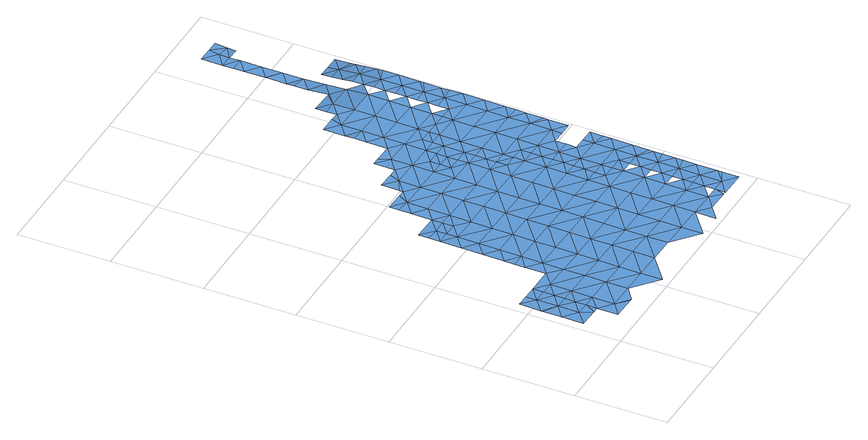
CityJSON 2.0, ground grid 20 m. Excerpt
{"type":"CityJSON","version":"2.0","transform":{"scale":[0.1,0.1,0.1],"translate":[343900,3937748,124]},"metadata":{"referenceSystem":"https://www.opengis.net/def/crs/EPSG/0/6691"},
"CityObjects":{
"waterbody1":{"type":"WaterBody","attributes":{"name":"5","class":"1140","function":"1","WaterBodyRiverFloodingRiskAttribute.description":"3","WaterBodyRiverFloodingRiskAttribute.rankOrg":"1","WaterBodyRiverFloodingRiskAttribute.adminType":"2","WaterBodyRiverFloodingRiskAttribute.scale":"L2"},"geometry":[{"type":"MultiSurface","lod":"1","boundaries":[[[0,1,2]],[[3,0,2]],[[4,5,6]],[[7,8,4]],[[6,9,4]],[[10,11,0]],[[11,12,1]],[[2,1,13]],[[4,0,7]],[[9,0,4]],[[10,0,9]],[[12,14,1]],[[15,1,14]],[[1,15,13]],[[1,0,11]],[[6,5,16]],[[5,4,8]],[[7,0,3]]]}]},
"waterbody2":{"type":"WaterBody","attributes":{"name":"5","class":"1140","function":"1","WaterBodyRiverFloodingRiskAttribute.description":"3","WaterBodyRiverFloodingRiskAttribute.rankOrg":"2","WaterBodyRiverFloodingRiskAttribute.adminType":"2","WaterBodyRiverFloodingRiskAttribute.scale":"L2"},"geometry":[{"type":"MultiSurface","lod":"1","boundaries":[[[16,17,18]],[[19,18,17]],[[20,16,18]],[[6,16,20]],[[9,6,20]],[[20,21,9]],[[22,18,19]],[[10,9,21]],[[11,10,21]],[[21,23,11]],[[24,18,22]],[[23,14,12]],[[12,11,23]],[[20,18,25]],[[21,20,25]],[[26,23,21]],[[18,24,25]],[[14,23,27]],[[26,21,25]],[[28,23,26]],[[29,30,24]],[[27,23,28]],[[25,24,30]],[[27,31,32]],[[31,27,28]],[[26,25,33]],[[34,28,26]],[[25,30,33]],[[35,32,36]],[[32,31,36]],[[37,35,36]],[[38,31,28]],[[39,30,29]],[[40,41,37]],[[26,33,34]],[[40,37,36]],[[38,28,34]],[[42,43,41]],[[38,44,31]],[[31,45,36]],[[42,41,40]],[[44,45,31]],[[46,40,36]],[[33,30,47]],[[42,48,43]],[[47,49,33]],[[50,43,48]],[[46,42,40]],[[30,39,47]],[[34,33,49]],[[51,50,48]],[[52,48,42]],[[53,44,38]],[[36,45,46]],[[38,34,54]],[[46,52,42]],[[55,51,48]],[[54,34,49]],[[54,53,38]],[[56,55,48]],[[52,56,48]],[[53,57,44]],[[47,39,58]],[[45,44,57]],[[45,59,46]],[[49,47,58]],[[60,54,49]],[[39,61,58]],[[55,62,63]],[[64,52,46]],[[56,62,55]],[[62,65,63]],[[59,45,57]],[[66,53,54]],[[67,56,52]],[[49,58,60]],[[68,58,61]],[[69,65,70]],[[66,57,53]],[[64,46,59]],[[65,62,70]],[[64,67,52]],[[71,68,61]],[[69,72,73]],[[54,60,74]],[[56,75,62]],[[66,54,74]],[[69,70,72]],[[67,75,56]],[[76,73,72]],[[57,77,59]],[[62,78,70]],[[60,58,79]],[[80,76,72]],[[81,74,60]],[[59,82,64]],[[58,68,79]],[[79,83,60]],[[57,66,77]],[[72,70,78]],[[82,59,77]],[[71,84,68]],[[85,67,64]],[[62,75,78]],[[80,72,86]],[[66,74,81]],[[60,83,81]],[[66,87,77]],[[88,64,82]],[[68,89,79]],[[86,72,90]],[[72,78,90]],[[84,89,68]],[[85,64,88]],[[79,89,83]],[[75,67,85]],[[87,66,81]],[[75,91,78]],[[87,92,77]],[[93,86,94]],[[95,93,94]],[[86,90,94]],[[96,88,82]],[[89,97,83]],[[82,77,98]],[[99,100,84]],[[75,85,91]],[[97,101,83]],[[98,77,92]],[[90,78,102]],[[95,94,103]],[[104,85,88]],[[81,83,101]],[[102,78,91]],[[81,105,87]],[[106,89,84]],[[100,106,84]],[[101,105,81]],[[105,92,87]],[[96,104,88]],[[82,98,96]],[[107,91,85]],[[103,94,108]],[[90,102,109]],[[94,90,110]],[[111,98,92]],[[104,107,85]],[[110,90,109]],[[106,112,89]],[[105,111,92]],[[113,106,100]],[[108,94,110]],[[97,89,112]],[[102,114,109]],[[102,91,115]],[[114,116,109]],[[117,108,110]],[[118,108,117]],[[119,104,96]],[[120,97,112]],[[116,121,109]],[[115,91,107]],[[102,115,114]],[[101,97,122]],[[110,109,121]],[[98,111,123]],[[96,98,119]],[[124,106,113]],[[125,118,117]],[[105,101,122]],[[119,98,123]],[[112,106,126]],[[97,120,122]],[[111,105,127]],[[107,104,128]],[[126,129,112]],[[130,117,110]],[[127,131,111]],[[132,123,111]],[[129,133,112]],[[134,114,115]],[[135,115,107]],[[131,132,111]],[[136,135,107]],[[120,112,133]],[[136,107,128]],[[137,105,122]],[[125,117,138]],[[127,105,137]],[[139,104,119]],[[110,121,140]],[[128,104,139]],[[132,141,123]],[[142,143,120]],[[115,144,134]],[[141,145,123]],[[146,144,115]],[[122,120,143]],[[121,147,140]],[[130,110,140]],[[119,123,145]],[[115,135,146]],[[148,127,137]],[[149,137,122]],[[150,128,139]],[[138,117,130]],[[151,139,119]],[[152,149,122]],[[153,151,119]],[[119,145,153]],[[147,154,140]],[[155,148,137]],[[138,156,157]],[[139,158,150]],[[159,155,137]],[[160,130,140]],[[161,158,139]],[[161,139,151]],[[162,160,140]],[[138,130,156]],[[140,154,162]],[[163,157,164]],[[157,156,164]],[[165,163,164]],[[166,156,130]],[[167,168,165]],[[166,130,160]],[[167,165,164]],[[169,164,156]],[[170,168,167]],[[166,160,171]],[[172,156,166]],[[164,169,167]],[[171,173,166]],[[169,156,172]],[[170,167,174]],[[175,174,167]],[[169,175,167]],[[173,176,166]],[[177,178,174]],[[179,169,172]],[[175,177,174]],[[172,166,180]],[[177,181,178]],[[173,182,176]],[[166,176,180]],[[183,175,169]],[[177,184,181]],[[182,185,176]],[[179,172,180]],[[186,180,176]],[[175,187,177]],[[188,184,177]],[[183,169,179]],[[183,187,175]],[[187,188,177]],[[189,179,180]],[[190,183,179]],[[191,192,188]],[[187,191,188]],[[193,187,183]],[[194,195,192]],[[191,194,192]],[[196,195,194]],[[197,198,196]],[[197,196,194]],[[198,197,199]],[[199,200,201]],[[199,197,200]],[[202,203,204]],[[204,201,202]],[[201,200,202]],[[205,203,202]]]}]},
"waterbody3":{"type":"WaterBody","attributes":{"name":"5","class":"1140","function":"1","WaterBodyRiverFloodingRiskAttribute.description":"3","WaterBodyRiverFloodingRiskAttribute.rankOrg":"1","WaterBodyRiverFloodingRiskAttribute.adminType":"2","WaterBodyRiverFloodingRiskAttribute.scale":"L2"},"geometry":[{"type":"MultiSurface","lod":"1","boundaries":[[[206,207,208]],[[50,207,206]],[[51,63,207]],[[55,63,51]],[[63,65,207]],[[51,207,50]],[[207,65,208]]]}]},
"waterbody4":{"type":"WaterBody","attributes":{"name":"5","class":"1140","function":"1","WaterBodyRiverFloodingRiskAttribute.description":"3","WaterBodyRiverFloodingRiskAttribute.rankOrg":"3","WaterBodyRiverFloodingRiskAttribute.adminType":"2","WaterBodyRiverFloodingRiskAttribute.scale":"L2"},"geometry":[{"type":"MultiSurface","lod":"1","boundaries":[[[153,145,209]],[[129,126,210]],[[211,210,126]],[[212,210,211]],[[212,213,210]],[[211,214,215]],[[124,214,211]],[[216,211,215]],[[217,218,219]],[[217,220,218]],[[217,149,220]],[[159,149,217]],[[148,155,221]],[[155,222,221]],[[217,222,155]],[[217,223,222]],[[222,223,224]],[[225,226,227]],[[225,228,226]],[[229,230,231]],[[231,232,229]],[[233,232,231]],[[234,232,233]],[[234,235,232]],[[234,236,235]],[[144,236,234]],[[146,236,144]],[[146,135,236]],[[134,144,237]],[[237,144,154]],[[147,237,154]],[[147,116,237]],[[121,116,147]],[[238,193,239]],[[240,239,193]],[[241,239,240]],[[242,239,241]],[[242,243,239]],[[244,240,245]],[[245,240,246]],[[240,190,246]],[[247,190,240]],[[160,162,171]],[[162,154,248]],[[248,154,234]],[[171,162,248]],[[248,173,171]],[[248,233,173]],[[182,173,233]],[[249,185,250]],[[250,185,251]],[[185,233,251]],[[252,250,251]],[[253,250,252]],[[253,254,250]],[[255,256,257]],[[256,246,257]],[[257,246,189]],[[258,189,246]],[[259,186,257]],[[186,250,257]],[[257,189,259]],[[255,257,254]],[[254,257,250]],[[260,252,251]],[[231,260,251]],[[250,186,249]],[[185,182,233]],[[246,190,258]],[[256,245,246]],[[261,262,263]],[[262,264,263]],[[264,265,263]],[[265,266,263]],[[239,263,266]],[[267,261,263]],[[243,267,263]],[[243,263,239]],[[241,240,244]],[[240,193,247]],[[239,266,238]],[[116,114,237]],[[134,237,114]],[[136,128,150]],[[150,158,268]],[[268,158,269]],[[158,270,269]],[[161,270,158]],[[161,151,270]],[[270,151,209]],[[271,270,209]],[[272,270,271]],[[271,273,272]],[[274,275,209]],[[274,209,276]],[[277,274,276]],[[278,274,277]],[[279,278,277]],[[277,280,279]],[[280,277,224]],[[222,224,277]],[[222,277,276]],[[273,281,272]],[[275,271,209]],[[272,269,270]],[[226,269,272]],[[269,226,235]],[[229,235,226]],[[269,235,268]],[[136,150,268]],[[268,135,136]],[[135,268,236]],[[154,144,234]],[[235,236,268]],[[248,234,233]],[[251,233,231]],[[229,232,235]],[[230,260,231]],[[229,282,230]],[[282,229,228]],[[228,229,226]],[[227,226,272]],[[227,272,281]],[[276,221,222]],[[221,276,132]],[[141,132,276]],[[145,141,276]],[[221,132,131]],[[131,127,221]],[[221,127,148]],[[217,155,159]],[[220,149,152]],[[142,133,283]],[[283,133,210]],[[143,142,283]],[[220,143,283]],[[284,220,283]],[[285,220,284]],[[286,284,283]],[[213,286,283]],[[152,143,220]],[[285,218,220]],[[217,219,223]],[[210,213,283]],[[216,212,211]],[[126,124,211]],[[133,129,210]],[[145,276,209]],[[209,151,153]]]}]},
"waterbody5":{"type":"WaterBody","attributes":{"name":"5","class":"1140","function":"1","WaterBodyRiverFloodingRiskAttribute.description":"3","WaterBodyRiverFloodingRiskAttribute.rankOrg":"1","WaterBodyRiverFloodingRiskAttribute.adminType":"2","WaterBodyRiverFloodingRiskAttribute.scale":"L2"},"geometry":[{"type":"MultiSurface","lod":"1","boundaries":[[[287,288,289]],[[287,289,290]],[[203,290,291]],[[205,290,203]],[[287,205,292]],[[205,287,290]],[[289,291,290]]]}]}
},
"vertices":[
[33,151,18],[34,197,18],[5,174,18],[5,170,18],[32,105,18],[47,81,18],[61,104,18],[4,128,18],[4,82,18],[61,127,18],[61,150,18],[62,173,18],[62,197,18],[6,221,18],[63,220,18],[32,220,18],[60,81,18],
[59,35,18],[88,57,18],[111,34,18],[89,104,18],[90,150,18],[116,34,18],[91,196,18],[145,56,18],[146,103,18],[146,149,18],[119,219,18],[147,195,18],[201,9,18],[201,55,18],[148,241,18],[120,265,18],[202,102,18],[203,148,18],[120,287,18],[149,287,18],[121,311,18],[204,194,18],[258,54,18],[150,334,18],[122,357,18],[150,380,18],[122,403,18],[205,240,18],[205,286,18],[206,333,18],[259,101,18],[151,426,18],[260,147,18],[123,450,18],[152,449,18],[207,379,18],[261,239,18],[260,193,18],[180,449,18],[208,425,18],[262,285,18],[315,100,18],[263,332,18],[316,146,18],[315,53,18],[209,471,18],[180,472,18],[264,378,18],[181,495,18],[318,238,18],[264,424,18],[371,52,18],[182,541,18],[209,518,18],[371,6,18],[210,564,18],[182,567,18],[317,192,18],[265,470,18],[182,587,18],[319,284,18],[266,517,18],[372,99,18],[224,587,18],[374,191,18],[320,331,18],[373,145,18],[428,51,18],[321,423,18],[239,586,18],[375,237,18],[320,377,18],[429,98,18],[267,563,18],[322,469,18],[375,284,18],[239,594,18],[268,609,18],[240,633,18],[377,376,18],[430,144,18],[376,330,18],[427,5,18],[456,28,18],[430,190,18],[323,516,18],[277,632,18],[378,422,18],[431,236,18],[485,50,18],[379,468,18],[296,632,18],[324,562,18],[324,608,18],[432,283,18],[485,97,18],[507,27,18],[351,538,18],[379,515,18],[352,561,18],[325,654,18],[297,678,18],[434,375,18],[486,143,18],[352,584,18],[487,189,18],[433,329,18],[513,50,18],[315,678,18],[513,73,18],[460,259,18],[407,445,18],[514,96,18],[382,653,18],[460,282,18],[461,305,18],[514,119,18],[380,538,18],[407,491,18],[407,468,18],[488,235,18],[354,677,18],[434,421,18],[381,607,18],[461,328,18],[515,142,18],[515,165,18],[408,537,18],[462,351,18],[408,514,18],[381,584,18],[488,258,18],[516,212,18],[435,444,18],[462,398,18],[515,189,18],[462,374,18],[409,583,18],[517,258,18],[383,699,18],[355,723,18],[463,444,18],[516,235,18],[410,630,18],[463,421,18],[409,607,18],[355,747,18],[383,746,18],[356,769,17],[438,652,18],[384,792,17],[356,815,17],[440,745,17],[393,815,17],[438,629,18],[439,698,18],[466,629,18],[413,815,16],[441,791,17],[495,651,18],[442,837,15],[413,836,16],[497,744,17],[496,697,17],[414,861,15],[495,628,18],[498,790,17],[465,860,13],[523,628,18],[524,674,18],[498,836,14],[470,860,12],[525,720,17],[525,766,17],[499,882,10],[471,906,8],[526,813,15],[500,929,8],[472,935,8],[472,952,7],[501,975,7],[473,996,7],[473,998,7],[502,1021,6],[474,1045,6],[502,1067,6],[474,1091,5],[474,1067,6],[503,1090,5],
[124,475,18],[152,472,18],[124,496,18],
[490,374,18],[542,96,18],[541,49,18],[570,72,18],[571,118,18],[513,27,18],[569,26,18],[570,63,18],[544,234,18],[572,211,18],[573,222,18],[544,188,18],[489,282,18],[545,281,18],[573,257,18],[574,303,18],[577,451,18],[549,465,18],[576,442,18],[577,488,18],[549,512,18],[578,534,18],[550,558,18],[493,559,18],[494,605,18],[437,560,18],[493,513,18],[436,514,18],[380,561,18],[527,836,14],[555,835,14],[554,789,17],[583,812,15],[583,837,13],[584,858,11],[583,799,16],[582,765,17],[553,743,17],[526,789,17],[438,606,18],[523,651,18],[552,650,18],[551,604,18],[580,627,18],[580,655,18],[580,673,17],[581,711,17],[581,719,17],[553,696,17],[525,743,17],[524,697,17],[579,580,18],[585,904,7],[556,904,7],[556,881,9],[528,905,8],[527,882,10],[527,859,12],[584,869,10],[435,467,18],[492,466,18],[491,420,18],[519,397,18],[548,419,18],[547,396,18],[518,350,18],[519,373,18],[489,328,18],[546,327,18],[546,350,18],[575,349,18],[574,321,18],[576,396,18],[578,511,18],[543,142,18],[572,164,18],[572,192,18],[571,148,18],
[531,1109,4],[532,1136,5],[509,1136,5],[503,1113,5],[475,1137,5],[531,1090,3]
]}
